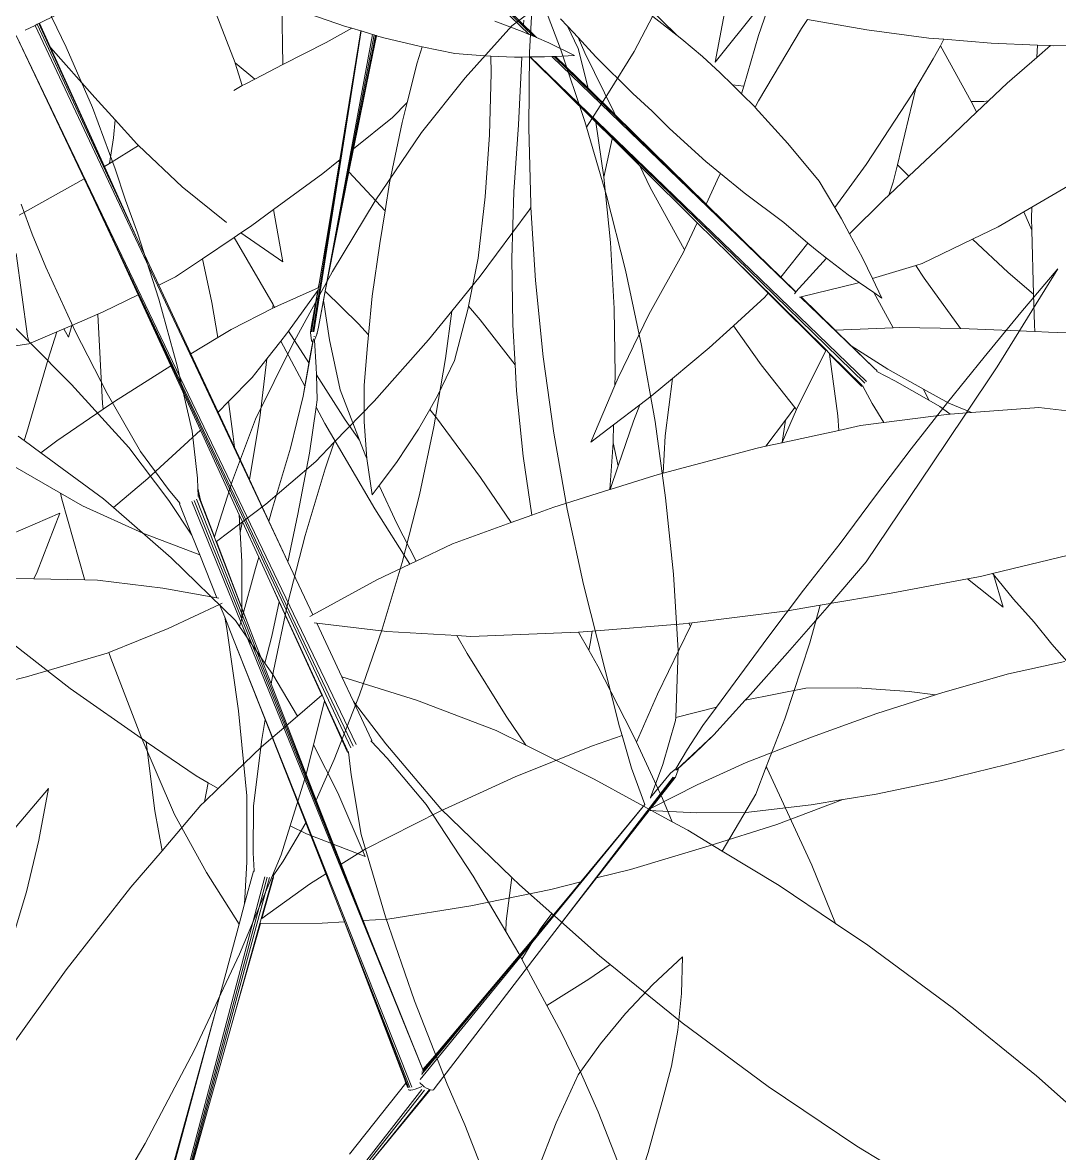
# Model space of a CAD drawing. Header units: millimetres. Extents: x 18 to 174501, y 22 to 24571.
# Drawn here: x 22278.5 to 22470.7, y 10701.3 to 10910.9 of the extents above; entities that cross this region are included whole.
import ezdxf

# ---------------------------------------------------------------- set-up
doc = ezdxf.new("R2010")
doc.units = ezdxf.units.MM
doc.header["$MEASUREMENT"] = 0
doc.layers.add('Edges', color=7, linetype='Continuous', lineweight=18)

# ---------------------------------------------------------------- blocks, each defined once
blk = doc.blocks.new('BAMBOOPLAN')
at = {"layer": 'Edges'}
for p, q in [((-0.8646, 12.9102), (-0.8837, 12.7826)), ((-1.1545, 12.8268), (-1.0708, 12.7259)), ((-1.1753, 12.796), (-1.2122, 12.7413)), ((-1.1753, 12.796), (-1.1448, 12.6904)), ((-0.8837, 12.7826), (-0.9125, 12.6568)), ((-1.2122, 12.7413), (-1.2841, 12.5703)), ((-1.0708, 12.7259), (-0.947, 12.5647)), ((-1.1448, 12.6904), (-1.0817, 12.5001)), ((-0.9125, 12.6568), (-0.9379, 12.5518)), ((0.2975, 12.3068), (0.3646, 12.6047)), ((0.3646, 12.6047), (0.3099, 12.4635)), ((-1.2841, 12.5703), (-1.3467, 12.3961)), ((-0.947, 12.5647), (-0.9379, 12.5518)), ((-0.9379, 12.5518), (-0.8289, 12.3985)), ((-1.0817, 12.5001), (-1.011, 12.3112)), ((0.3099, 12.4635), (0.2564, 12.32)), ((-2.4326, 12.4265), (-2.3097, 12.303)), ((-0.8289, 12.3985), (-0.7168, 12.2278)), ((-1.3467, 12.3961), (-1.4028, 12.1847)), ((-1.011, 12.3112), (-1.0076, 12.303)), ((0.2564, 12.32), (0.2042, 12.1744)), ((-2.3097, 12.303), (-2.1917, 12.1742)), ((-1.01, 12.2949), (-1.0751, 12.0874)), ((-1.0076, 12.303), (-1.01, 12.2949)), ((-1.0076, 12.303), (-0.9329, 12.1242)), ((0.2975, 12.3068), (0.2585, 12.1577)), ((-0.7168, 12.2278), (-0.611, 12.0529)), ((-2.1917, 12.1742), (-2.0815, 12.0402)), ((-1.4028, 12.1847), (-1.4492, 11.9711)), ((0.2042, 12.1744), (0.1535, 12.0272)), ((0.2585, 12.1577), (0.2189, 12.0075)), ((-0.9329, 12.1242), (-0.8475, 11.9396)), ((-1.0751, 12.0874), (-1.1162, 11.9745)), ((-2.0815, 12.0402), (-2.0293, 11.9708)), ((-0.611, 12.0529), (-0.5118, 11.8743)), ((0.1535, 12.0272), (0.1044, 11.8786)), ((0.2189, 12.0075), (0.1787, 11.8566)), ((-2.0293, 11.9708), (-1.971, 11.8994)), ((-1.4492, 11.9711), (-1.4858, 11.7558)), ((-1.1162, 11.9745), (-1.1494, 11.8832)), ((-1.1162, 11.9745), (-1.0908, 11.8513)), ((-0.8475, 11.9396), (-0.7551, 11.7577)), ((-1.971, 11.8994), (-1.8604, 11.752)), ((-2.287, 11.8708), (-2.2332, 11.8054)), ((-1.1494, 11.8832), (-1.2329, 11.6828)), ((-0.5118, 11.8743), (-0.4194, 11.6924)), ((0.1044, 11.8786), (0.057, 11.729)), ((-1.0908, 11.8513), (-1.0609, 11.6698)), ((0.1787, 11.8566), (0.138, 11.7054)), ((-2.2332, 11.8054), (-2.1702, 11.734)), ((-2.2568, 11.7425), (-2.1566, 11.5461)), ((-1.8604, 11.752), (-1.756, 11.6006)), ((-1.4858, 11.7558), (-1.514, 11.535)), ((-0.7551, 11.7577), (-0.6558, 11.5791)), ((-2.1702, 11.734), (-2.0416, 11.5999)), ((0.057, 11.729), (0.0061, 11.5801)), ((-1.2329, 11.6828), (-1.297, 11.545)), ((-0.4194, 11.6924), (-0.334, 11.5077)), ((0.138, 11.7054), (0.0799, 11.5571)), ((-1.0609, 11.6698), (-1.0385, 11.487)), ((0.7216, 11.6279), (0.5913, 11.548)), ((-2.0416, 11.5999), (-1.9079, 11.4714)), ((-1.756, 11.6006), (-1.6621, 11.4502)), ((-2.2032, 11.5597), (-2.1492, 11.5332)), ((-0.6558, 11.5791), (-0.55, 11.4042)), ((0.0061, 11.5801), (-0.0428, 11.4309)), ((-2.1566, 11.5461), (-2.1492, 11.5332)), ((-2.1492, 11.5332), (-2.0053, 11.4627)), ((-1.514, 11.535), (-1.5192, 11.3616)), ((-1.297, 11.545), (-1.3269, 11.4809)), ((-1.297, 11.545), (-1.297, 11.471)), ((0.0799, 11.5571), (0.0201, 11.4098)), ((0.5913, 11.548), (0.4425, 11.4445)), ((-0.334, 11.5077), (-0.2558, 11.3207)), ((-1.9079, 11.4714), (-1.7745, 11.3546)), ((-1.3269, 11.4809), (-1.4149, 11.3314)), ((-1.297, 11.471), (-1.2894, 11.2868)), ((-1.0385, 11.487), (-1.0234, 11.3032)), ((-2.0053, 11.4627), (-1.8066, 11.3549)), ((-1.6621, 11.4502), (-1.6088, 11.3371)), ((0.4425, 11.4445), (0.4262, 11.4323)), ((-0.0428, 11.4309), (-0.1113, 11.2124)), ((0.0201, 11.4098), (-0.0412, 11.2639)), ((0.3579, 11.4184), (0.2246, 11.382)), ((0.4262, 11.4323), (0.2961, 11.3347)), ((0.4262, 11.4323), (0.3579, 11.4184)), ((-0.55, 11.4042), (-0.3368, 11.079)), ((0.2246, 11.382), (0.0964, 11.3375)), ((0.7956, 11.4068), (0.6659, 11.3194)), ((-1.8066, 11.3549), (-1.6606, 11.2564)), ((-1.7745, 11.3546), (-1.6714, 11.2838)), ((-1.5192, 11.3616), (-1.515, 11.2054)), ((-1.6088, 11.3371), (-1.5989, 11.3121)), ((-1.4149, 11.3314), (-1.5062, 11.195)), ((-0.2558, 11.3207), (-0.2044, 11.1511)), ((0.0964, 11.3375), (-0.0452, 11.2546)), ((0.2961, 11.3347), (0.1527, 11.2191)), ((-1.5989, 11.3121), (-1.5817, 11.2849)), ((-1.5989, 11.3121), (-1.5915, 11.2937)), ((-1.5895, 11.2937), (-1.5915, 11.2937)), ((-1.5915, 11.2937), (-1.5908, 11.2919)), ((-1.5883, 11.2927), (-1.5895, 11.2937)), ((-1.5885, 11.2906), (-1.5149, 11.2036)), ((-1.5883, 11.2927), (-1.5817, 11.2849)), ((-1.0234, 11.3032), (-1.0158, 11.119)), ((0.6659, 11.3194), (0.5158, 11.2228)), ((-1.6714, 11.2838), (-1.6311, 11.2596)), ((-0.5329, 10.0512), (-1.6024, 11.274)), ((-0.7768, 10.3326), (-1.5974, 11.2788)), ((-0.852, 10.4202), (-1.5932, 11.2834)), ((-1.5817, 11.2849), (-1.515, 11.2054)), ((-1.2894, 11.2868), (-1.2743, 11.103)), ((-0.0412, 11.2639), (-0.0452, 11.2546)), ((-1.6606, 11.2564), (-1.5731, 11.1898)), ((-1.6313, 11.2574), (-1.6311, 11.2596)), ((-1.6313, 11.2574), (-1.5731, 11.1898)), ((-1.6311, 11.2596), (-1.6296, 11.2588)), ((-0.0452, 11.2546), (-0.0937, 11.1411)), ((-2.095, 11.2109), (-1.9382, 11.1811)), ((-1.515, 11.2054), (-1.5149, 11.2036)), ((-1.5149, 11.2036), (-1.5068, 11.1941)), ((-0.1113, 11.2124), (-0.2044, 11.1511)), ((-0.1113, 11.2124), (-0.1295, 11.1544)), ((0.1527, 11.2191), (0.0107, 11.0993)), ((0.5158, 11.2228), (0.3639, 11.1327)), ((-1.9382, 11.1811), (-1.9298, 11.1677)), ((-1.9382, 11.1811), (-1.873, 11.1687)), ((-1.5731, 11.1898), (-1.5363, 11.1472)), ((-1.5062, 11.195), (-1.5068, 11.1941)), ((-1.5068, 11.1941), (-1.3454, 11.0032)), ((-1.5062, 11.195), (-1.3454, 11.0032)), ((-1.9298, 11.1677), (-1.8037, 10.9865)), ((-1.873, 11.1687), (-1.6976, 11.1526)), ((-1.6976, 11.1526), (-1.5363, 11.1472)), ((-1.5363, 11.1472), (-1.4564, 11.0545)), ((-0.2044, 11.1511), (-0.2021, 11.1435)), ((-0.2021, 11.1435), (-0.1961, 11.0223)), ((-0.0937, 11.1411), (-0.1568, 11.0209)), ((-0.1295, 11.1544), (-0.1471, 11.0824)), ((-0.0937, 11.1411), (-0.1271, 11.0751)), ((-1.923, 11.1304), (-2.0591, 11.0063)), ((-1.923, 11.1304), (-1.9293, 10.9638)), ((-1.0158, 11.119), (-1.0156, 10.9347)), ((0.3639, 11.1327), (0.2857, 11.0902)), ((-1.2743, 11.103), (-1.2518, 10.9202)), ((-0.1471, 11.0824), (-0.1597, 11.0228)), ((0.0107, 11.0993), (-0.0927, 11.0009)), ((0.2855, 11.0901), (0.141, 10.9708)), ((0.2855, 11.0901), (0.2106, 11.0494)), ((0.2857, 11.0902), (0.2855, 11.0901)), ((-1.6007, 11.0319), (-1.4564, 11.0545)), ((-1.4564, 11.0545), (-1.4515, 11.0553)), ((-0.323, 11.0594), (-0.39, 11.0065)), ((-0.3368, 11.079), (-0.323, 11.0594)), ((-0.323, 11.0594), (-0.2712, 10.9863)), ((-0.1271, 11.0751), (-0.1547, 11.0244)), ((-1.7703, 10.9953), (-1.6007, 11.0319)), ((-1.5522, 10.9349), (-1.4441, 11.0402)), ((-1.4441, 11.0402), (-1.439, 11.0451)), ((-1.4441, 11.0402), (-1.42, 11.0123)), ((-0.1961, 11.0223), (-0.198, 10.9292)), ((-0.1693, 11.0072), (-0.1597, 11.0228)), ((-0.1597, 11.0228), (-0.1601, 11.0212)), ((-0.1547, 11.0244), (-0.1572, 11.02)), ((-0.1543, 11.0242), (-0.1547, 11.0244)), ((-0.1536, 11.0238), (-0.1543, 11.0242)), ((-0.1531, 11.0234), (-0.1536, 11.0238)), ((-0.1534, 11.0017), (-0.1527, 11.0226)), ((-0.1528, 11.023), (-0.1531, 11.0234)), ((-0.1527, 11.0226), (-0.1528, 11.023)), ((0.2106, 11.0494), (0.0535, 10.9738)), ((-1.8026, 10.985), (-1.7703, 10.9953)), ((-1.42, 11.0123), (-1.4053, 10.9864)), ((-1.42, 11.0123), (-1.3819, 10.9681)), ((-1.3454, 11.0032), (-1.2462, 10.8861)), ((-0.39, 11.0065), (-0.5552, 10.8634)), ((-0.3221, 10.511), (-0.1593, 10.9996)), ((-0.2923, 10.5994), (-0.1573, 10.9994)), ((-0.1693, 11.0072), (-0.198, 10.9292)), ((-0.0927, 11.0009), (-0.1884, 10.9013)), ((-0.1537, 11.0008), (-0.1832, 10.9165)), ((-0.1545, 11), (-0.1832, 10.9165)), ((-0.1685, 11.0079), (-0.1685, 11.0078)), ((-0.1603, 11.0201), (-0.1605, 11.0191)), ((-0.1537, 11.0008), (-0.1534, 11.0017)), ((-1.9316, 10.9438), (-1.8026, 10.985)), ((-1.9293, 10.9638), (-1.9316, 10.9438)), ((-1.8037, 10.9865), (-1.8026, 10.985)), ((-1.4053, 10.9864), (-1.3051, 10.7901)), ((-1.3819, 10.9681), (-1.2306, 10.7911)), ((-1.3819, 10.9681), (-0.5455, 9.9979)), ((-0.2712, 10.9863), (-0.2065, 10.9066)), ((0.0535, 10.9738), (-0.0688, 10.9309)), ((0.141, 10.9708), (-0.0096, 10.859)), ((-1.9824, 10.9275), (-1.9316, 10.9438)), ((-1.6796, 10.8242), (-1.5522, 10.9349)), ((-1.0156, 10.9347), (-1.0229, 10.751)), ((-0.0688, 10.9309), (-0.1903, 10.8959)), ((-1.2518, 10.9202), (-1.2462, 10.8861)), ((-0.2064, 10.9065), (-0.5314, 10.0245)), ((-0.2065, 10.9066), (-0.2996, 10.6579)), ((-0.2065, 10.9066), (-0.2064, 10.9065)), ((-0.2064, 10.9065), (-0.2059, 10.9058)), ((-0.198, 10.9292), (-0.1981, 10.9273)), ((-0.1884, 10.9013), (-0.1894, 10.8985)), ((-0.1832, 10.9165), (-0.1884, 10.9013)), ((-1.2462, 10.8861), (-1.0329, 10.634)), ((-0.1903, 10.8959), (-0.2642, 10.681)), ((-0.1903, 10.8959), (-0.1905, 10.8958)), ((-0.5552, 10.8634), (-0.7136, 10.7131)), ((-0.0096, 10.859), (-0.1861, 10.732)), ((-1.8646, 10.6921), (-1.6832, 10.8211)), ((-1.6832, 10.8211), (-1.6796, 10.8242)), ((-1.6796, 10.8242), (-1.6697, 10.8113)), ((-1.6697, 10.8113), (-1.5279, 10.6425)), ((-1.3051, 10.7901), (-1.2108, 10.5847)), ((-1.2306, 10.7911), (-1.222, 10.7387)), ((-1.2306, 10.7911), (-1.0394, 10.5675)), ((-1.0229, 10.751), (-1.0329, 10.634)), ((-1.222, 10.7387), (-1.1853, 10.5652)), ((-0.1861, 10.732), (-0.2642, 10.681)), ((-1.9858, 10.6133), (-1.8646, 10.6921)), ((-0.7136, 10.7131), (-0.8686, 10.5533)), ((-0.2642, 10.681), (-0.2923, 10.5994)), ((-1.5279, 10.6425), (-1.3756, 10.4755)), ((-1.0329, 10.634), (-0.9152, 10.4949)), ((-0.2996, 10.6579), (-0.3681, 10.6132)), ((-0.2996, 10.6579), (-0.315, 10.617)), ((-0.3681, 10.6132), (-0.5551, 10.5029)), ((-0.315, 10.617), (-0.5317, 10.0385)), ((-0.3447, 10.539), (-0.315, 10.617)), ((-1.2108, 10.5847), (-1.153, 10.4183)), ((-0.3221, 10.511), (-0.2923, 10.5994)), ((-1.1853, 10.5652), (-1.1453, 10.4468)), ((-1.0394, 10.5675), (-1.0632, 10.4518)), ((-1.0394, 10.5675), (-0.9452, 10.4573)), ((-0.8686, 10.5533), (-0.9152, 10.4949)), ((0.0196, 10.5579), (-0.0309, 10.4627)), ((0.0196, 10.5579), (0.049, 10.4649)), ((-0.5323, 10.0474), (-0.3447, 10.539)), ((-0.5188, 10.0877), (-0.3447, 10.539)), ((-0.9152, 10.4949), (-0.852, 10.4202)), ((-0.5551, 10.5029), (-0.7514, 10.3978)), ((-0.4869, 10.0167), (-0.3221, 10.511)), ((-1.3756, 10.4755), (-1.2449, 10.3575)), ((-1.0632, 10.4518), (-1.0754, 10.4067)), ((-0.9452, 10.4573), (-0.9769, 10.4177)), ((-0.9452, 10.4573), (-0.8866, 10.3888)), ((-0.0309, 10.4627), (-0.0743, 10.3664)), ((0.049, 10.4649), (0.0712, 10.3705)), ((-1.7134, 10.431), (-1.7683, 10.2902)), ((-1.7134, 10.431), (-1.6929, 10.2935)), ((-1.1453, 10.4468), (-1.1275, 10.4032)), ((-1.153, 10.4183), (-1.123, 10.3125)), ((-1.1291, 10.4015), (-1.1275, 10.4032)), ((-1.1291, 10.4015), (-1.123, 10.3125)), ((-1.1275, 10.4032), (-1.1269, 10.4016)), ((-0.9804, 8.8667), (-1.0959, 10.3975)), ((-1, 9.1491), (-1.089, 10.3983)), ((-1.0077, 9.2642), (-1.0829, 10.3995)), ((-1.0754, 10.4067), (-1.0759, 10.4048)), ((-1.0738, 10.4055), (-1.0754, 10.4067)), ((-1.0749, 10.4025), (-1.0681, 10.2887)), ((-1.0734, 10.404), (-1.0738, 10.4055)), ((-1.0734, 10.404), (-1.0671, 10.2901)), ((-0.9769, 10.4177), (-1.0671, 10.2901)), ((-0.8113, 10.3728), (-0.852, 10.4202)), ((-0.7514, 10.3978), (-0.8113, 10.3728)), ((-0.857, 10.3537), (-0.8866, 10.3888)), ((-0.8866, 10.3888), (-0.5501, 9.9953)), ((-0.7768, 10.3326), (-0.8113, 10.3728)), ((-0.0743, 10.3664), (-0.1107, 10.2694)), ((0.0712, 10.3705), (0.0861, 10.2749)), ((-1.2449, 10.3575), (-1.1191, 10.2564)), ((-0.857, 10.3537), (-0.9115, 10.331)), ((-0.8156, 10.3045), (-0.857, 10.3537)), ((-0.5329, 10.0513), (-0.7768, 10.3326)), ((-1.123, 10.3125), (-1.1191, 10.2564)), ((-0.9115, 10.331), (-1.0664, 10.2766)), ((-0.5538, 9.9938), (-0.8156, 10.3045)), ((-0.5715, 10.0119), (-0.8156, 10.3045)), ((-1.6929, 10.2935), (-1.6797, 10.154)), ((-1.0671, 10.2901), (-1.0681, 10.2887)), ((-1.0681, 10.2887), (-1.0674, 10.2762)), ((-1.0664, 10.2766), (-1.0674, 10.2762)), ((-1.0674, 10.2762), (-1.0527, 10.0267)), ((-1.0664, 10.2766), (-1.0527, 10.0267)), ((0.0861, 10.2749), (0.0936, 10.1784)), ((-1.1191, 10.2564), (-1.103, 10.0205)), ((-0.1107, 10.2694), (-0.1399, 10.1719)), ((-1.6797, 10.154), (-1.6736, 10.0127)), ((-0.1399, 10.1719), (-0.1532, 10.0335)), ((0.0936, 10.1784), (0.1027, 10.0382)), ((-0.5329, 10.0513), (-0.5188, 10.0877)), ((-0.5329, 10.051), (-0.5188, 10.0877)), ((-0.534, 10.0504), (-0.533, 10.051)), ((-0.5336, 10.0505), (-0.5331, 10.0509)), ((-0.5336, 10.0493), (-0.5334, 10.0497)), ((-0.5336, 10.044), (-0.5329, 10.0456)), ((-0.5336, 10.0439), (-0.5336, 10.044)), ((-0.5333, 10.0502), (-0.533, 10.0509)), ((-0.5331, 10.0509), (-0.533, 10.0509)), ((-0.533, 10.051), (-0.5329, 10.051)), ((-0.533, 10.0509), (-0.5329, 10.051)), ((-0.5329, 10.0512), (-0.5329, 10.0513)), ((-0.5317, 10.0385), (-0.5319, 10.0381)), ((-0.1532, 10.0335), (-0.1591, 9.8947)), ((0.1027, 10.0382), (0.1046, 9.8975)), ((-1.103, 10.0205), (-1.0542, 9.2598)), ((-1.103, 10.0205), (-1.0172, 8.7638)), ((-1.0527, 10.0267), (-1.0077, 9.2642)), ((-0.5636, 10.0024), (-0.6442, 9.7759)), ((-0.4977, 10.0069), (-0.5894, 9.7591)), ((-0.4995, 10.0069), (-0.5894, 9.7591)), ((-0.5636, 10.0024), (-0.5715, 10.0119)), ((-0.5562, 9.9937), (-0.5715, 10.0119)), ((-0.5572, 9.9948), (-0.5636, 10.0024)), ((-0.53, 10.0163), (-0.5281, 10.0151)), ((-0.5296, 10), (-0.5241, 10.0047)), ((-0.5281, 10.0151), (-0.5259, 10.0141)), ((-0.5259, 10.0141), (-0.5217, 10.0121)), ((-0.5241, 10.0047), (-0.5208, 10.0079)), ((-0.5217, 10.0121), (-0.5148, 10.0096)), ((-0.5148, 10.0096), (-0.508, 10.0078)), ((-0.508, 10.0078), (-0.5016, 10.0069)), ((-0.5016, 10.0069), (-0.4995, 10.0069)), ((-0.4995, 10.0069), (-0.4977, 10.0069)), ((-0.4977, 10.0069), (-0.4962, 10.0069)), ((-0.4962, 10.0069), (-0.492, 10.0079)), ((-0.492, 10.0079), (-0.4894, 10.0097)), ((-0.4878, 10.0141), (-0.4894, 10.0097)), ((-0.4878, 10.0141), (-0.4869, 10.0167)), ((-0.8351, 9.0781), (-0.5186, 10.0004)), ((-0.7985, 9.1823), (-0.5112, 10.0012)), ((-0.5572, 9.9948), (-0.5557, 9.9929)), ((-0.5519, 9.9886), (-0.5513, 9.9879)), ((-0.5513, 9.9879), (-0.5489, 9.9881)), ((-0.5489, 9.9881), (-0.5452, 9.9895)), ((-0.5452, 9.9895), (-0.5406, 9.9921)), ((-0.5406, 9.9921), (-0.5352, 9.9957)), ((-0.5352, 9.9957), (-0.5296, 10)), ((6.1537, -3.7001), (5.9983, -3.7548)), ((5.9583, -3.7669), (5.8402, -3.8025)), ((5.9912, -3.757), (5.9583, -3.7669)), ((5.967, -3.7987), (5.9583, -3.7669)), ((5.9912, -3.757), (5.967, -3.7987)), ((5.9983, -3.7548), (5.9912, -3.757)), ((5.8402, -3.8025), (5.7188, -3.8332)), ((5.967, -3.7987), (5.9151, -3.8883)), ((5.68, -3.8431), (5.5179, -3.8763)), ((5.7188, -3.8332), (5.68, -3.8431)), ((5.7089, -3.8916), (5.7155, -3.8524)), ((5.7155, -3.8524), (5.7188, -3.8332)), ((5.8405, -3.9653), (5.7155, -3.8524)), ((5.5179, -3.8763), (5.3597, -3.9013)), ((5.6908, -3.9794), (5.7089, -3.8916)), ((5.9151, -3.8883), (5.8835, -3.9492)), ((5.1659, -4.0878), (5.2269, -3.9165)), ((5.2512, -3.984), (5.2509, -3.9138)), ((5.3526, -3.9296), (5.3597, -3.9013)), ((5.1659, -4.0878), (5.1415, -3.9239)), ((5.3077, -4.1475), (5.3526, -3.9296)), ((5.8835, -3.9492), (5.8636, -3.9874)), ((5.8835, -3.9492), (5.8723, -3.9541)), ((5.687, -3.998), (5.6908, -3.9794)), ((5.7105, -4.1873), (5.6908, -3.9794)), ((5.8723, -3.9541), (5.8405, -3.9653)), ((5.8486, -3.9726), (5.8405, -3.9653)), ((5.8636, -3.9874), (5.8486, -3.9726)), ((5.048, -4.0542), (4.94, -4.0035)), ((5.2582, -4.1238), (5.2512, -3.984)), ((5.6328, -4.214), (5.687, -3.998)), ((5.8636, -3.9874), (5.8134, -4.0839)), ((5.048, -4.0542), (4.931, -4.0141)), ((5.0628, -4.0592), (5.048, -4.0542)), ((5.1293, -4.0851), (5.0628, -4.0592)), ((5.1877, -4.1102), (5.1293, -4.0851)), ((5.8134, -4.0839), (5.7491, -4.2066)), ((6.1557, -4.0938), (6.0837, -4.1777)), ((4.6894, -4.1771), (4.5333, -4.1029)), ((4.6887, -4.1803), (4.5359, -4.1084)), ((4.6758, -4.1794), (4.5395, -4.1158)), ((4.57, -4.1193), (4.6539, -4.1599)), ((4.765, -4.1257), (4.7409, -4.1129)), ((4.8105, -4.1721), (4.765, -4.1257)), ((4.8011, -4.145), (4.765, -4.1257)), ((5.2284, -4.1298), (5.1877, -4.1102)), ((5.2582, -4.1238), (5.2284, -4.1298)), ((5.2592, -4.1446), (5.2284, -4.1298)), ((5.2592, -4.1446), (5.2582, -4.1238)), ((4.6539, -4.1599), (4.6506, -4.1487)), ((4.6539, -4.1599), (4.6894, -4.1771)), ((4.8313, -4.177), (4.8011, -4.145)), ((4.8625, -4.1778), (4.8011, -4.145)), ((5.3049, -4.1666), (5.2592, -4.1446)), ((5.3049, -4.1666), (5.3077, -4.1475)), ((4.656, -4.1779), (4.5791, -4.176)), ((4.6758, -4.1794), (4.656, -4.1779)), ((4.6887, -4.1803), (4.6758, -4.1794)), ((4.6974, -4.181), (4.6887, -4.1803)), ((4.6974, -4.181), (4.6894, -4.1771)), ((4.7323, -4.1835), (4.6974, -4.181)), ((4.8078, -4.1927), (4.7323, -4.1835)), ((4.8704, -4.2633), (4.8105, -4.1721)), ((4.956, -4.3016), (4.8313, -4.177)), ((4.987, -4.2379), (4.8625, -4.1778)), ((5.305, -4.1667), (5.3049, -4.1666)), ((5.4185, -4.2291), (5.305, -4.1667)), ((5.7491, -4.2066), (5.7105, -4.1873)), ((5.715, -4.2345), (5.7105, -4.1873)), ((6.0837, -4.1777), (6.0679, -4.1962)), ((6.0927, -4.2053), (6.0837, -4.1777)), ((4.734, -4.2224), (4.6984, -4.2349)), ((4.7522, -4.215), (4.734, -4.2224)), ((4.7578, -4.2128), (4.7522, -4.215)), ((5.5663, -4.5946), (4.7522, -4.215)), ((4.7614, -4.2114), (4.7578, -4.2128)), ((5.3923, -4.5115), (4.7578, -4.2128)), ((4.8078, -4.1927), (4.7614, -4.2114)), ((4.8704, -4.2633), (4.7614, -4.2114)), ((5.5911, -4.3489), (5.6328, -4.214)), ((5.7491, -4.2066), (5.7153, -4.2711)), ((6.0679, -4.1962), (6.0165, -4.2561)), ((6.104, -4.2352), (6.0679, -4.1962)), ((6.104, -4.2352), (6.0927, -4.2053)), ((4.659, -4.2487), (4.5988, -4.267)), ((4.6776, -4.2422), (4.659, -4.2487)), ((4.6971, -4.2354), (4.6776, -4.2422)), ((4.6776, -4.2422), (4.7277, -4.415)), ((4.6974, -4.2352), (4.6971, -4.2354)), ((4.9188, -4.3418), (4.6971, -4.2354)), ((4.6984, -4.2349), (4.6974, -4.2352)), ((4.6974, -4.2352), (5.8177, -4.7629)), ((4.6984, -4.2349), (5.8207, -4.7571)), ((5.0504, -4.2654), (4.987, -4.2379)), ((5.5291, -4.2964), (5.4185, -4.2291)), ((5.7153, -4.2711), (5.715, -4.2345)), ((6.1636, -4.3936), (6.104, -4.2352)), ((4.5832, -4.2717), (4.5066, -4.2912)), ((4.5988, -4.267), (4.5832, -4.2717)), ((4.6142, -4.3093), (4.5988, -4.267)), ((4.9567, -4.3043), (4.8704, -4.2633)), ((5.1091, -4.2937), (5.0504, -4.2654)), ((5.7153, -4.2711), (5.7076, -4.2858)), ((6.0165, -4.2561), (5.963, -4.3091)), ((4.4109, -4.3041), (4.3148, -4.3136)), ((4.4187, -4.3031), (4.4109, -4.3041)), ((4.5066, -4.2912), (4.4187, -4.3031)), ((4.4205, -4.3476), (4.4187, -4.3031)), ((4.664, -4.4653), (4.6142, -4.3093)), ((4.9567, -4.3043), (4.956, -4.3016)), ((4.9605, -4.3061), (4.956, -4.3016)), ((4.9605, -4.3061), (4.9567, -4.3043)), ((5.2655, -4.4512), (4.9605, -4.3061)), ((5.2286, -4.3451), (5.1091, -4.2937)), ((5.5911, -4.3489), (5.5291, -4.2964)), ((5.7076, -4.2858), (5.6509, -4.4021)), ((5.963, -4.3091), (5.8578, -4.4132)), ((6.0816, -4.3616), (5.963, -4.3091)), ((4.0857, -4.4678), (4.0307, -4.3167)), ((4.2093, -4.3179), (4.1039, -4.3186)), ((4.1751, -4.3749), (4.227, -4.3172)), ((4.227, -4.3172), (4.2093, -4.3179)), ((4.2516, -4.3162), (4.227, -4.3172)), ((4.2522, -4.3161), (4.2516, -4.3162)), ((4.2516, -4.3162), (4.2648, -4.3913)), ((4.2839, -4.3149), (4.2522, -4.3161)), ((4.2522, -4.3161), (4.3936, -5.11)), ((4.2887, -4.3147), (4.2839, -4.3149)), ((4.4011, -5.0942), (4.2839, -4.3149)), ((4.2924, -4.3145), (4.2887, -4.3147)), ((4.3853, -4.9846), (4.2887, -4.3147)), ((4.2949, -4.3144), (4.2924, -4.3145)), ((4.3655, -4.8414), (4.2924, -4.3145)), ((4.3059, -4.3968), (4.2949, -4.3144)), ((4.2953, -4.3144), (4.2949, -4.3144)), ((4.3148, -4.3136), (4.2953, -4.3144)), ((4.2953, -4.3144), (4.3059, -4.3968)), ((4.9861, -4.472), (4.9188, -4.3418)), ((4.9744, -4.3684), (4.9188, -4.3418)), ((4.4294, -4.4556), (4.4205, -4.3476)), ((4.9745, -4.3689), (4.9744, -4.3684)), ((5.0662, -4.4125), (4.9744, -4.3684)), ((4.9862, -4.4722), (4.9745, -4.3689)), ((5.2754, -4.3623), (5.2286, -4.3451)), ((5.2655, -4.4512), (5.2744, -4.369)), ((5.2744, -4.369), (5.2754, -4.3623)), ((5.3516, -4.3904), (5.2754, -4.3623)), ((5.6178, -4.3715), (5.5911, -4.3489)), ((5.6509, -4.4021), (5.6178, -4.3715)), ((6.1636, -4.3936), (6.0816, -4.3616)), ((3.9642, -4.5049), (3.8524, -4.3725)), ((4.0857, -4.4678), (4.1751, -4.3749)), ((4.2648, -4.3913), (4.3913, -5.1106)), ((4.3102, -4.6574), (4.2648, -4.3913)), ((4.3354, -4.6173), (4.3059, -4.3968)), ((5.476, -4.4303), (5.3516, -4.3904)), ((5.7037, -4.451), (5.6509, -4.4021)), ((6.1924, -4.4701), (6.1636, -4.3936)), ((3.4406, -4.5742), (3.5886, -4.4246)), ((4.7736, -4.5865), (4.7277, -4.415)), ((5.1117, -4.4583), (5.0662, -4.4125)), ((5.2597, -4.5054), (5.0662, -4.4125)), ((5.5546, -4.4614), (5.476, -4.4303)), ((5.8435, -4.4236), (5.7465, -4.4942)), ((5.8578, -4.4132), (5.8435, -4.4236)), ((5.8754, -4.4483), (5.8435, -4.4236)), ((6.4125, -4.4215), (6.2336, -4.4757)), ((4.4058, -4.5059), (4.4294, -4.4556)), ((4.4339, -4.5099), (4.4294, -4.4556)), ((5.2495, -4.583), (5.1117, -4.4583)), ((5.3923, -4.5115), (5.2655, -4.4512)), ((5.5159, -4.5697), (5.5546, -4.4614)), ((5.5786, -4.4709), (5.5546, -4.4614)), ((5.7465, -4.4942), (5.7037, -4.451)), ((6.01, -4.543), (5.8754, -4.4483)), ((4.0277, -4.5281), (4.0857, -4.4678)), ((4.7065, -4.6236), (4.664, -4.4653)), ((4.9862, -4.4722), (4.9861, -4.472)), ((5.0591, -4.6299), (4.9862, -4.4722)), ((5.6138, -4.4827), (5.5667, -4.5936)), ((5.6138, -4.4827), (5.5786, -4.4709)), ((5.6822, -4.5057), (5.6138, -4.4827)), ((6.1992, -4.4859), (6.0322, -4.5358)), ((6.1992, -4.4859), (6.1924, -4.4701)), ((6.2336, -4.4757), (6.1992, -4.4859)), ((4.0277, -4.5281), (3.9642, -4.5049)), ((3.9647, -4.5055), (3.9642, -4.5049)), ((4.0016, -4.5557), (3.9647, -4.5055)), ((4.3354, -4.6173), (4.4058, -4.5059)), ((4.4546, -4.6716), (4.4339, -4.5099)), ((5.2512, -4.5843), (5.2597, -4.5054)), ((5.3694, -4.558), (5.2597, -4.5054)), ((5.5159, -4.5697), (5.3923, -4.5115)), ((5.7121, -4.5192), (5.5837, -4.6016)), ((5.7172, -4.5155), (5.6822, -4.5057)), ((5.7172, -4.5155), (5.7121, -4.5192)), ((5.7618, -4.5279), (5.7172, -4.5155)), ((5.7866, -4.5348), (5.7465, -4.4942)), ((4.0016, -4.5557), (4.0075, -4.5491)), ((4.0075, -4.5491), (4.0277, -4.5281)), ((5.841, -4.5995), (5.7618, -4.5279)), ((5.7866, -4.5348), (5.7618, -4.5279)), ((6.01, -4.543), (5.8564, -4.5935)), ((6.0322, -4.5358), (6.01, -4.543)), ((3.4311, -4.5837), (3.4357, -4.579)), ((3.4357, -4.579), (3.4389, -4.5758)), ((3.8714, -5.0297), (3.4357, -4.579)), ((3.4389, -4.5758), (3.4406, -4.5742)), ((3.4389, -4.5758), (3.774, -4.9275)), ((3.4406, -4.5742), (3.4891, -4.6256)), ((3.9848, -4.5747), (4.0016, -4.5557)), ((5.4978, -4.6203), (5.3694, -4.558)), ((5.692, -4.7128), (5.3694, -4.558)), ((5.5667, -4.5936), (5.5159, -4.5697)), ((3.4108, -4.6042), (3.4311, -4.5837)), ((4.5506, -5.7323), (3.4311, -4.5837)), ((4.8265, -4.7552), (4.7736, -4.5865)), ((5.2179, -4.7768), (5.2504, -4.5911)), ((5.2512, -4.5843), (5.2495, -4.583)), ((5.2504, -4.5911), (5.2512, -4.5843)), ((5.5663, -4.5946), (5.5642, -4.5996)), ((5.5667, -4.5936), (5.5663, -4.5946)), ((5.5827, -4.6022), (5.58, -4.604)), ((5.5837, -4.6016), (5.5827, -4.6022)), ((5.8283, -4.7167), (5.5827, -4.6022)), ((5.6975, -4.6552), (5.5837, -4.6016)), ((5.841, -4.5995), (5.6975, -4.6552)), ((5.8564, -4.5935), (5.841, -4.5995)), ((3.3925, -4.6255), (4.8566, -6.1065)), ((3.3925, -4.6256), (3.6864, -4.9254)), ((3.6433, -4.7126), (3.4891, -4.6256)), ((3.4891, -4.6256), (3.7266, -4.8773)), ((4.3438, -4.6794), (4.3354, -4.6173)), ((4.7419, -4.7838), (4.7065, -4.6236)), ((5.1255, -4.7918), (5.0591, -4.6299)), ((5.4393, -4.7323), (5.4929, -4.6338)), ((5.4929, -4.6338), (5.4978, -4.6203)), ((5.6918, -4.7143), (5.4978, -4.6203)), ((6.4446, -4.6358), (6.2745, -4.6726)), ((4.2798, -4.7055), (4.3082, -4.6605)), ((4.3082, -4.6605), (4.3102, -4.6574)), ((4.311, -4.662), (4.3082, -4.6605)), ((4.311, -4.662), (4.3102, -4.6574)), ((4.3411, -4.8388), (4.311, -4.662)), ((4.4675, -4.7452), (4.4546, -4.6716)), ((5.7513, -4.6805), (5.6975, -4.6552)), ((4.4675, -4.7452), (4.3438, -4.6794)), ((4.3655, -4.8414), (4.3438, -4.6794)), ((5.8637, -4.7074), (5.7513, -4.6805)), ((5.8283, -4.7167), (5.7513, -4.6805)), ((6.2745, -4.6726), (6.11, -4.7437)), ((3.7128, -4.7507), (3.6433, -4.7126)), ((4.1876, -4.8387), (4.2798, -4.7055)), ((5.6698, -4.8838), (5.6918, -4.7143)), ((5.6918, -4.7143), (5.692, -4.7128)), ((5.702, -4.7176), (5.692, -4.7128)), ((5.702, -4.7176), (5.7026, -4.718)), ((5.7026, -4.718), (5.7031, -4.7182)), ((5.7035, -4.7184), (5.7031, -4.7182)), ((5.7046, -4.7206), (5.7035, -4.7184)), ((5.8131, -4.771), (5.7035, -4.7184)), ((5.7783, -4.8678), (5.7046, -4.7206)), ((5.802, -4.7678), (5.7046, -4.7206)), ((5.8368, -4.7207), (5.8283, -4.7167)), ((5.8368, -4.7207), (5.8376, -4.7231)), ((5.8376, -4.7231), (5.8375, -4.7231)), ((5.8909, -4.7302), (5.8376, -4.7231)), ((5.97, -4.7264), (5.8637, -4.7074)), ((5.993, -4.7497), (5.8909, -4.7302)), ((5.993, -4.7497), (5.97, -4.7264)), ((6.0454, -4.74), (5.97, -4.7264)), ((3.7244, -4.7973), (3.7128, -4.7507)), ((3.7884, -4.7921), (3.7128, -4.7507)), ((4.4827, -4.8322), (4.4675, -4.7452)), ((4.8862, -4.9207), (4.8265, -4.7552)), ((5.3979, -4.8082), (5.4393, -4.7323)), ((5.5425, -4.8065), (5.4393, -4.7323)), ((6.0261, -4.756), (5.993, -4.7497)), ((6.0581, -4.7661), (6.0261, -4.756)), ((6.11, -4.7437), (6.0454, -4.74)), ((6.11, -4.7437), (6.0581, -4.7661)), ((4.7589, -4.912), (4.7419, -4.7838)), ((5.1953, -4.9623), (5.2179, -4.7768)), ((5.8116, -4.7725), (5.802, -4.7678)), ((5.8119, -4.7726), (5.8116, -4.7725)), ((5.8119, -4.7726), (5.8152, -4.7713)), ((5.8152, -4.7713), (5.8148, -4.7709)), ((5.8543, -4.8072), (5.8152, -4.7713)), ((6.0562, -4.7669), (5.8999, -4.8446)), ((6.0581, -4.7661), (6.0562, -4.7669)), ((3.7365, -4.8652), (3.7244, -4.7973)), ((3.7365, -4.8652), (3.7941, -4.7947)), ((3.7941, -4.7947), (3.7884, -4.7921)), ((3.9391, -4.8603), (3.7941, -4.7947)), ((5.1852, -4.9573), (5.1255, -4.7918)), ((5.3323, -4.9168), (5.3979, -4.8082)), ((5.6636, -4.8837), (5.5425, -4.8065)), ((5.8999, -4.8446), (5.8543, -4.8072)), ((4.1445, -4.9011), (4.1876, -4.8387)), ((4.2555, -4.9617), (4.1876, -4.8387)), ((4.3653, -4.9849), (4.3411, -4.8388)), ((4.3678, -4.9957), (4.3411, -4.8388)), ((4.3853, -4.9846), (4.3655, -4.8414)), ((4.5089, -4.9704), (4.4827, -4.8322)), ((5.8999, -4.8446), (5.8437, -4.8725)), ((3.7266, -4.8773), (3.7365, -4.8652)), ((3.7266, -4.8773), (3.774, -4.9275)), ((4.0806, -4.9116), (3.9391, -4.8603)), ((5.7934, -4.9031), (5.7783, -4.8678)), ((5.8437, -4.8725), (5.7934, -4.9031)), ((4.126, -4.9255), (4.1445, -4.9011)), ((5.651, -4.9234), (5.6636, -4.8837)), ((5.7934, -4.9031), (5.6619, -4.9831)), ((5.662, -4.982), (5.6696, -4.8875)), ((5.6696, -4.8875), (5.6636, -4.8837)), ((5.6696, -4.8875), (5.6698, -4.8838)), ((3.5551, -5.0725), (3.6864, -4.9254)), ((3.6864, -4.9254), (3.7266, -4.9665)), ((3.774, -4.9275), (3.8714, -5.0297)), ((4.1132, -4.9425), (4.126, -4.9255)), ((4.2555, -4.9617), (4.126, -4.9255)), ((4.8, -4.9362), (4.7589, -4.912)), ((4.7601, -4.9215), (4.7589, -4.912)), ((4.7711, -5.0601), (4.7601, -4.9215)), ((4.9266, -5.0189), (4.8, -4.9362)), ((4.9266, -5.0189), (4.8862, -4.9207)), ((5.2944, -4.9795), (5.3323, -4.9168)), ((5.3636, -5.0669), (5.3323, -4.9168)), ((5.6249, -5.0057), (5.651, -4.9234)), ((5.662, -4.982), (5.651, -4.9234)), ((3.7266, -4.9665), (4.8506, -6.1131)), ((3.7266, -4.9665), (3.8297, -5.0727)), ((4.0518, -5.0238), (4.1132, -4.9425)), ((4.2682, -5.077), (4.1132, -4.9425)), ((4.5334, -5.0705), (4.5089, -4.9704)), ((5.1937, -4.9845), (5.1852, -4.9573)), ((5.1937, -4.9845), (5.1953, -4.9623)), ((4.2752, -5.0819), (4.3671, -4.9964)), ((4.3671, -4.9964), (4.3653, -4.9849)), ((4.3672, -4.9963), (4.3653, -4.9849)), ((4.3671, -4.9964), (4.3672, -4.9963)), ((4.3672, -4.9963), (4.3678, -4.9957)), ((4.3678, -4.9957), (4.3681, -4.9955)), ((4.3688, -5.0014), (4.3683, -4.9985)), ((4.3873, -4.9986), (4.3853, -4.9846)), ((4.4989, -5.0516), (4.3873, -4.9986)), ((4.3909, -5.0231), (4.3873, -4.9986)), ((5.1826, -5.1472), (5.1937, -4.9845)), ((5.2733, -5.011), (5.2944, -4.9795)), ((5.6619, -4.9831), (5.6249, -5.0057)), ((5.6619, -4.9831), (5.662, -4.982)), ((3.9653, -5.1268), (3.8714, -5.0297)), ((4.0001, -5.0922), (4.0518, -5.0238)), ((4.1129, -5.1244), (4.0518, -5.0238)), ((4.33, -5.1305), (4.3682, -5.0032)), ((4.3682, -5.0032), (4.3683, -5.003)), ((4.3831, -5.0964), (4.3682, -5.0032)), ((4.3683, -5.003), (4.3688, -5.0014)), ((4.3865, -5.113), (4.3683, -5.003)), ((4.3877, -5.1121), (4.3688, -5.0014)), ((4.4398, -5.1165), (4.3909, -5.0231)), ((4.4011, -5.0942), (4.3909, -5.0231)), ((4.9527, -5.0826), (4.9266, -5.0189)), ((5.2249, -5.0838), (5.2733, -5.011)), ((5.2714, -5.0576), (5.2733, -5.011)), ((5.6042, -5.0183), (5.391, -5.1617)), ((5.6249, -5.0057), (5.6042, -5.0183)), ((6.4768, -5.0168), (6.3022, -5.1284)), ((4.5334, -5.0705), (4.4989, -5.0516)), ((4.7592, -5.1612), (4.7711, -5.0601)), ((5.272, -5.1821), (5.2714, -5.0576)), ((3.8297, -5.0727), (4.8457, -6.1193)), ((3.9223, -5.1695), (3.8297, -5.0727)), ((4.1849, -5.176), (4.2707, -5.0866)), ((4.2707, -5.0866), (4.2682, -5.077)), ((4.2746, -5.0826), (4.2682, -5.077)), ((4.2707, -5.0866), (4.2746, -5.0826)), ((4.2746, -5.0826), (4.2752, -5.0819)), ((4.5423, -5.107), (4.5334, -5.0705)), ((5.0256, -5.2404), (4.9527, -5.0826)), ((5.1826, -5.1472), (5.2249, -5.0838)), ((5.2381, -5.126), (5.2249, -5.0838)), ((5.391, -5.1617), (5.3636, -5.0669)), ((3.9653, -5.1268), (4.0001, -5.0922)), ((4.3859, -5.1145), (4.3831, -5.0964)), ((4.3859, -5.1138), (4.3831, -5.0964)), ((4.3859, -5.1145), (4.3959, -5.1347)), ((4.4036, -5.1107), (4.4011, -5.0942)), ((4.4036, -5.1114), (4.4026, -5.1302)), ((4.4029, -5.1117), (4.403, -5.1123)), ((4.4035, -5.1106), (4.4036, -5.1112)), ((4.4036, -5.1112), (4.4036, -5.1107)), ((4.4036, -5.1114), (4.4036, -5.1112)), ((4.5101, -5.2326), (4.4398, -5.1165)), ((4.5664, -5.2007), (4.5423, -5.107)), ((4.105, -5.2714), (3.9653, -5.1268)), ((4.1587, -5.2072), (4.1129, -5.1244)), ((4.3193, -5.1622), (4.3276, -5.1385)), ((4.3276, -5.1385), (4.33, -5.1305)), ((4.4082, -5.1923), (4.33, -5.1305)), ((4.3959, -5.1347), (4.3962, -5.1348)), ((4.3962, -5.1348), (4.3967, -5.135)), ((4.3967, -5.135), (4.3974, -5.135)), ((4.3974, -5.135), (4.3982, -5.135)), ((4.3982, -5.135), (4.399, -5.135)), ((4.3992, -5.1221), (4.3987, -5.1209)), ((4.4225, -5.28), (4.399, -5.128)), ((4.399, -5.135), (4.3999, -5.1348)), ((4.3999, -5.1348), (4.3991, -5.129)), ((4.3999, -5.1348), (4.3999, -5.1348)), ((4.4082, -5.1923), (4.3999, -5.1348)), ((4.4023, -5.1295), (4.4022, -5.1293)), ((4.4025, -5.1301), (4.4025, -5.13)), ((4.4026, -5.1302), (4.4025, -5.1301)), ((4.4306, -5.1973), (4.4026, -5.1302)), ((5.2389, -5.129), (5.2381, -5.126)), ((5.272, -5.1821), (5.2389, -5.129)), ((5.2711, -5.2492), (5.2389, -5.129)), ((6.2744, -5.1462), (6.2438, -5.1636)), ((6.3022, -5.1284), (6.2744, -5.1462)), ((6.3049, -5.13), (6.3022, -5.1284)), ((6.3575, -5.2035), (6.3049, -5.13)), ((6.3769, -5.1745), (6.3049, -5.13)), ((3.8493, -5.2421), (3.9223, -5.1695)), ((4.0653, -5.3189), (3.9223, -5.1695)), ((4.1587, -5.2072), (4.1849, -5.176)), ((4.2996, -5.2184), (4.3193, -5.1622)), ((4.4182, -5.2538), (4.3193, -5.1622)), ((4.7512, -5.2042), (4.7592, -5.1612)), ((5.3717, -5.1747), (5.2723, -5.2483)), ((5.391, -5.1617), (5.3717, -5.1747)), ((6.2438, -5.1636), (6.0653, -5.265)), ((6.3575, -5.2035), (6.2438, -5.1636)), ((6.4488, -5.2145), (6.3769, -5.1745)), ((4.105, -5.2714), (4.1587, -5.2072)), ((4.4092, -5.1989), (4.4082, -5.1923)), ((4.4182, -5.2538), (4.4092, -5.1989)), ((4.4374, -5.2154), (4.4306, -5.1973)), ((4.5976, -5.2923), (4.5664, -5.2007)), ((4.7402, -5.2631), (4.7512, -5.2042)), ((4.7752, -5.2198), (4.7512, -5.2042)), ((5.2723, -5.2483), (5.272, -5.1821)), ((4.2789, -5.2774), (4.2996, -5.2184)), ((4.3327, -5.3718), (4.2996, -5.2184)), ((4.5482, -5.3031), (4.4374, -5.2154)), ((4.4608, -5.2772), (4.4374, -5.2154)), ((4.6017, -5.3416), (4.5101, -5.2326)), ((4.9372, -5.3308), (4.7752, -5.2198)), ((5.0981, -5.3807), (5.0256, -5.2404)), ((6.5117, -5.2545), (6.4488, -5.2145)), ((3.7824, -5.3029), (3.838, -5.2524)), ((3.838, -5.2524), (3.8493, -5.2421)), ((3.8384, -5.2534), (3.838, -5.2524)), ((3.9271, -5.4723), (3.8384, -5.2534)), ((4.4225, -5.28), (4.4182, -5.2538)), ((4.7141, -5.3654), (4.7402, -5.2631)), ((5.2711, -5.2492), (5.1467, -5.3414)), ((5.2723, -5.2483), (5.2711, -5.2492)), ((6.0653, -5.265), (5.8983, -5.3568)), ((6.6072, -5.3085), (6.5117, -5.2545)), ((4.2235, -5.394), (4.105, -5.2714)), ((4.2407, -5.3578), (4.2789, -5.2774)), ((4.4361, -5.4217), (4.4225, -5.28)), ((4.4646, -5.2967), (4.4608, -5.2772)), ((4.5006, -5.3301), (4.4646, -5.2967)), ((4.488, -5.4179), (4.4646, -5.2967)), ((4.6358, -5.3814), (4.5976, -5.2923)), ((3.7502, -5.3322), (3.7653, -5.3184)), ((3.7653, -5.3184), (3.7824, -5.3029)), ((3.784, -5.3351), (3.7653, -5.3184)), ((3.784, -5.3351), (3.7824, -5.3029)), ((3.9547, -5.4567), (4.0653, -5.3189)), ((4.1947, -5.4542), (4.0653, -5.3189)), ((4.6993, -5.5008), (4.5006, -5.3301)), ((4.6017, -5.3416), (4.5482, -5.3031)), ((3.6904, -5.3866), (3.7502, -5.3322)), ((3.7521, -5.4081), (3.7502, -5.3322)), ((4.2235, -5.394), (4.2407, -5.3578)), ((4.2829, -5.442), (4.2407, -5.3578)), ((4.6318, -5.3774), (4.6017, -5.3416)), ((5.0529, -5.4172), (4.9372, -5.3308)), ((5.1467, -5.3414), (5.0981, -5.3807)), ((5.8983, -5.3568), (5.821, -5.3992)), ((5.9046, -5.4602), (5.8983, -5.3568)), ((3.6442, -5.4105), (3.6904, -5.3866)), ((4.3604, -5.5356), (4.3327, -5.3718)), ((4.636, -5.3818), (4.6318, -5.3774)), ((4.636, -5.3818), (4.6358, -5.3814)), ((4.6809, -5.4679), (4.636, -5.3818)), ((4.6905, -5.4384), (4.7141, -5.3654)), ((5.0981, -5.3807), (5.0529, -5.4172)), ((3.7615, -5.609), (3.7521, -5.4081)), ((4.2945, -5.4674), (4.2235, -5.394)), ((4.511, -5.5804), (4.488, -5.4179)), ((5.0529, -5.4172), (4.9246, -5.5207)), ((5.821, -5.3992), (5.5923, -5.5117)), ((4.2945, -5.4674), (4.2829, -5.442)), ((4.4431, -5.587), (4.4361, -5.4217)), ((4.6809, -5.4679), (4.6905, -5.4384)), ((4.767, -5.5178), (4.6905, -5.4384)), ((3.9332, -5.4857), (3.9271, -5.4723)), ((3.9332, -5.4857), (3.9547, -5.4567)), ((4.1048, -5.6204), (4.1947, -5.4542)), ((4.3653, -5.6325), (4.1947, -5.4542)), ((4.3604, -5.5356), (4.2945, -5.4674)), ((5.9073, -5.6717), (5.9046, -5.4602)), ((3.8445, -5.6051), (3.9332, -5.4857)), ((4.8349, -5.6088), (4.6993, -5.5008)), ((4.4451, -5.6231), (4.3604, -5.5356)), ((4.8484, -5.5956), (4.767, -5.5178)), ((4.9246, -5.5207), (4.8484, -5.5956)), ((5.571, -5.5221), (5.3494, -5.6188)), ((5.567, -5.7199), (5.5911, -5.5211)), ((5.5846, -5.5154), (5.571, -5.5221)), ((5.5923, -5.5117), (5.5846, -5.5154)), ((5.5911, -5.5211), (5.5846, -5.5154)), ((5.5911, -5.5211), (5.5923, -5.5117)), ((4.4451, -5.6231), (4.4431, -5.587)), ((4.5275, -5.7084), (4.511, -5.5804)), ((4.8484, -5.5956), (4.8349, -5.6088)), ((3.7623, -5.6325), (3.7439, -5.6268)), ((3.7623, -5.6325), (3.7615, -5.609)), ((3.8146, -5.6487), (3.8445, -5.6051)), ((4.0445, -5.7231), (4.1048, -5.6204)), ((4.5275, -5.7084), (4.4451, -5.6231)), ((4.8349, -5.6088), (4.7659, -5.6765)), ((5.3494, -5.6188), (5.3164, -5.6332)), ((5.3545, -5.6469), (5.3494, -5.6188)), ((3.8146, -5.6487), (3.7623, -5.6325)), ((4.0117, -5.7098), (3.8146, -5.6487)), ((4.3829, -5.6758), (4.3653, -5.6325)), ((4.3792, -5.6471), (4.3653, -5.6325)), ((4.3797, -5.65), (4.3792, -5.6471)), ((4.4504, -5.7215), (4.3792, -5.6471)), ((4.3829, -5.6758), (4.3797, -5.65)), ((5.3158, -5.6335), (5.0497, -5.7368)), ((5.3164, -5.6332), (5.3158, -5.6335)), ((5.3576, -5.6695), (5.3164, -5.6332)), ((5.3576, -5.6695), (5.3545, -5.6469)), ((4.4118, -5.747), (4.3829, -5.6758)), ((4.7659, -5.6765), (4.6358, -5.8197)), ((5.394, -5.7016), (5.3576, -5.6695)), ((5.9027, -5.8082), (5.9073, -5.6717)), ((4.0445, -5.7231), (4.0117, -5.7098)), ((4.5506, -5.7323), (4.5275, -5.7084)), ((5.5353, -5.8367), (5.394, -5.7016)), ((4.2316, -5.7991), (4.0445, -5.7231)), ((4.4611, -5.8899), (4.4118, -5.747)), ((4.4521, -5.7529), (4.4504, -5.7215)), ((4.5066, -5.7802), (4.4504, -5.7215)), ((4.6358, -5.8197), (4.5506, -5.7323)), ((5.0147, -5.7467), (4.8356, -5.7969)), ((5.0497, -5.7368), (5.0147, -5.7467)), ((5.0554, -5.7825), (5.0147, -5.7467)), ((5.5564, -5.8586), (5.567, -5.7199)), ((4.4611, -5.8899), (4.4521, -5.7529)), ((4.4468, -5.9002), (4.2316, -5.7991)), ((4.5405, -5.816), (4.5066, -5.7802)), ((4.7281, -6.0118), (4.5066, -5.7802)), ((4.8356, -5.7969), (4.6528, -5.8371)), ((5.2078, -5.9062), (5.0554, -5.7825)), ((5.9001, -5.8852), (5.9027, -5.8082)), ((5.9062, -5.8115), (5.9027, -5.8082)), ((4.5513, -5.908), (4.5405, -5.816)), ((4.7275, -6.013), (4.5405, -5.816)), ((4.6358, -5.8197), (4.6297, -5.8264)), ((4.6528, -5.8371), (4.6465, -5.8385)), ((4.7622, -5.9494), (4.6528, -5.8371)), ((5.5564, -5.8586), (5.5353, -5.8367)), ((6.1013, -6.0147), (5.9062, -5.8115)), ((5.6706, -5.9771), (5.5564, -5.8586)), ((4.4626, -5.9118), (4.4611, -5.8899)), ((5.8648, -6.0571), (5.9001, -5.8852)), ((4.4626, -5.9118), (4.4468, -5.9002)), ((4.5575, -5.9817), (4.4626, -5.9118)), ((4.5575, -5.9817), (4.5513, -5.908)), ((5.2823, -5.9618), (5.2078, -5.9062)), ((4.969, -5.9438), (4.7622, -5.9494)), ((4.8125, -6.0011), (4.7622, -5.9494)), ((5.1947, -5.9507), (4.969, -5.9438)), ((5.2823, -5.9618), (5.1947, -5.9507)), ((4.587, -6.0033), (4.5575, -5.9817)), ((5.4821, -5.9873), (5.2823, -5.9618)), ((5.7146, -6.0267), (5.4821, -5.9873)), ((5.7146, -6.0267), (5.6706, -5.9771)), ((4.6848, -6.0861), (4.587, -6.0033)), ((4.6848, -6.0861), (4.7275, -6.013)), ((4.7275, -6.013), (4.7281, -6.0118)), ((4.7392, -6.0234), (4.7281, -6.0118)), ((4.9298, -6.0795), (4.8125, -6.0011)), ((4.8924, -6.083), (4.8125, -6.0011)), ((6.2116, -6.1406), (6.1013, -6.0147)), ((4.7394, -6.0256), (4.7392, -6.0234)), ((4.8402, -6.1289), (4.7392, -6.0234)), ((4.8401, -6.1317), (4.7394, -6.0256)), ((4.7499, -6.1445), (4.7394, -6.0256)), ((5.7607, -6.0346), (5.7146, -6.0267)), ((5.8648, -6.0571), (5.7607, -6.0346)), ((6.0372, -6.0945), (5.8648, -6.0571)), ((4.6213, -6.1947), (4.6848, -6.0861)), ((4.8923, -6.0859), (4.8903, -6.0849)), ((4.8924, -6.083), (4.8923, -6.0859)), ((4.9458, -6.1137), (4.8923, -6.0859)), ((5.1243, -6.1941), (4.9298, -6.0795)), ((6.2116, -6.1406), (6.0372, -6.0945)), ((4.0918, -6.2137), (3.8643, -6.1358)), ((4.8401, -6.1317), (4.8417, -6.1327)), ((4.8417, -6.1327), (4.8443, -6.1326)), ((4.8443, -6.1326), (4.8432, -6.1303)), ((4.8698, -6.1868), (4.8443, -6.1326)), ((5.0832, -6.1962), (4.9458, -6.1137)), ((4.852, -6.2431), (4.7499, -6.1445)), ((4.7571, -6.2251), (4.7499, -6.1445)), ((6.3107, -6.1668), (6.2116, -6.1406)), ((6.5807, -6.2515), (6.3107, -6.1668)), ((4.5493, -6.336), (4.6213, -6.1947)), ((4.9469, -6.3274), (4.8698, -6.1868)), ((5.2631, -6.3353), (5.0832, -6.1962)), ((5.3612, -6.3045), (5.1243, -6.1941)), ((4.3228, -6.2797), (4.0918, -6.2137)), ((4.7615, -6.3675), (4.7571, -6.2251)), ((4.9762, -6.3791), (4.852, -6.2431)), ((6.8465, -6.3483), (6.5807, -6.2515)), ((4.3279, -6.2811), (4.3228, -6.2797)), ((4.4094, -6.4463), (4.3279, -6.2811)), ((4.4825, -6.3232), (4.3279, -6.2811)), ((5.3851, -6.4191), (5.3612, -6.3045)), ((5.387, -6.3165), (5.3612, -6.3045)), ((5.4921, -6.3603), (5.387, -6.3165)), ((4.5191, -6.3302), (4.4825, -6.3232)), ((4.526, -6.3816), (4.5191, -6.3302)), ((4.5493, -6.336), (4.5191, -6.3302)), ((4.526, -6.3816), (4.5493, -6.336)), ((5.0788, -6.5125), (4.9469, -6.3274)), ((5.3928, -6.4455), (5.2631, -6.3353)), ((7.1073, -6.457), (6.8465, -6.3483)), ((4.8096, -6.3729), (4.7615, -6.3675)), ((4.7639, -6.4474), (4.7615, -6.3675)), ((4.9762, -6.3791), (4.8096, -6.3729)), ((5.4771, -6.4101), (5.4921, -6.3603)), ((5.6479, -6.4251), (5.4921, -6.3603)), ((4.4622, -6.5406), (4.5203, -6.3929)), ((4.5203, -6.3929), (4.526, -6.3816)), ((5.3928, -6.4455), (5.3851, -6.4191)), ((5.457, -6.501), (5.4771, -6.4101)), ((5.6419, -6.4931), (5.6827, -6.4378)), ((5.6827, -6.4378), (5.6479, -6.4251)), ((5.9136, -6.5219), (5.6827, -6.4378)), ((4.4622, -6.5406), (4.4094, -6.4463)), ((4.7452, -6.7323), (4.7639, -6.4474)), ((5.4443, -6.4893), (5.3928, -6.4455)), ((5.457, -6.501), (5.4443, -6.4893)), ((5.5593, -6.5955), (5.6419, -6.4931)), ((5.2242, -6.6981), (5.0788, -6.5125)), ((5.5593, -6.5955), (5.457, -6.501)), ((6.1836, -6.6066), (5.9136, -6.5219)), ((4.4158, -6.6585), (4.4622, -6.5406)), ((5.6193, -6.6509), (5.5593, -6.5955)), ((6.4572, -6.679), (6.1836, -6.6066)), ((4.3247, -6.9216), (4.4158, -6.6585)), ((5.7055, -6.7372), (5.6193, -6.6509)), ((5.3773, -6.878), (5.2242, -6.6981)), ((6.7336, -6.7389), (6.4572, -6.679)), ((4.7152, -7.0107), (4.7452, -6.7323)), ((5.7794, -6.8168), (5.7055, -6.7372)), ((5.9239, -6.9862), (5.7794, -6.8168)), ((5.4575, -6.9648), (5.3773, -6.878)), ((4.2455, -7.1887), (4.3247, -6.9216)), ((5.5297, -7.0495), (5.4575, -6.9648)), ((4.6725, -7.2876), (4.7152, -7.0107)), ((4.6172, -7.5625), (4.6725, -7.2876))]:
    blk.add_line(p, q, dxfattribs=at)

msp = doc.modelspace()

# ---------------------------------------------------------------- block references
at = {"xscale": 69.97983938875464, "yscale": 69.97983938875464, "zscale": 69.97983938875464, "rotation": 340.9588725647666}
for p in [(22158.48, 11291.91), (22158.48, 10039.76)]:
    msp.add_blockref('BAMBOOPLAN', p, dxfattribs=at)

doc.saveas('drawing.dxf')
